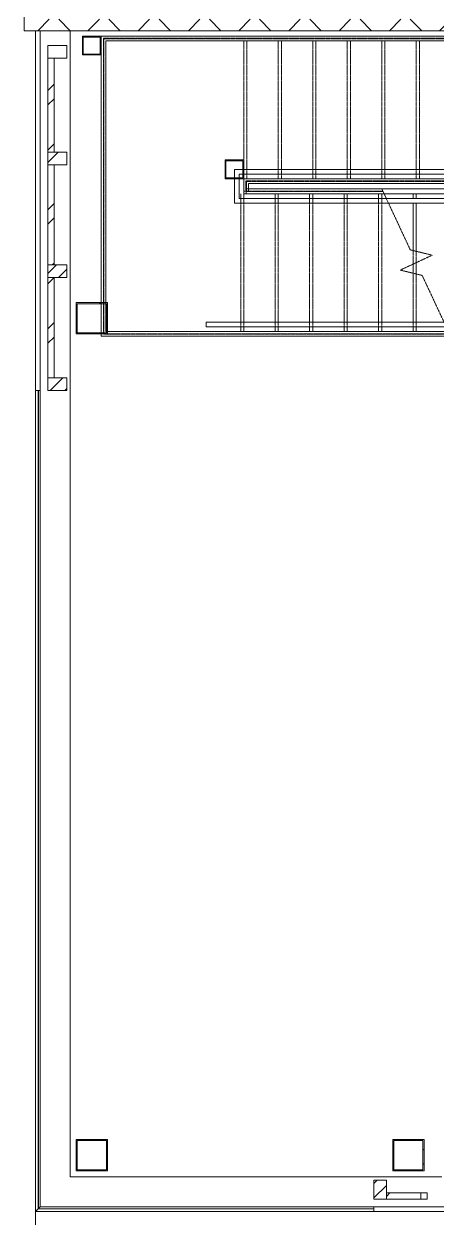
# Model space of a CAD drawing. Header units: inches. Extents: x -449 to 330, y -482 to 598.
# Drawn here: x -394.1 to -262.4, y -482.3 to -99.2 of the extents above; entities that cross this region are included whole.
import ezdxf

# ---------------------------------------------------------------- set-up
doc = ezdxf.new("R2010")
doc.units = ezdxf.units.IN
doc.header["$MEASUREMENT"] = 0
doc.linetypes.add('Overhead 1_16_', pattern=[0.101562, 0.0625, -0.039062])
for name, color, linetype, lineweight in [('A-FLOR-HRAL', 11, 'Continuous', 9), ('A-FLOR-HRAL-MBND', 5, 'Overhead 1_16_', 9), ('A-GENM', 13, 'Continuous', 9), ('A-GLAZ-CWMG', 51, 'Continuous', 9), ('A-WALL', 113, 'Continuous', 13), ('A-WALL-PATT', 111, 'Continuous', 13), ('S-COLS', 52, 'Continuous', 9), ('S-STRS', 31, 'Continuous', 9), ('S-STRS-MBND', 31, 'Overhead 1_16_', 9)]:
    doc.layers.add(name, color=color, linetype=linetype, lineweight=lineweight)
pattern_1 = [(45, (0, 0), (-8.01223, 8.01223), []), (135, (0, 0), (-8.01223, -8.01223), [])]
pattern_2 = [(45, (0, 0), (-9.50352, 9.50352), []), (45, (0, 14.4), (-9.50352, 9.50352), [])]

# ---------------------------------------------------------------- blocks, each defined once
blk = doc.blocks.new('HSS-Hollow Structural Section-Column - HSS10X10X3_8-V19-Test Fit - Second Floor Plan')
at = {"layer": 'S-COLS'}
h = blk.add_hatch(dxfattribs=at)
h.set_pattern_fill('FP_14', color=256, style=0, pattern_type=2)
h.set_pattern_definition([(135, (-193.044, 372.487), (-9.5035, -9.5035), []), (135, (-207.444, 372.487), (-9.5035, -9.5035), [])])
h.paths.add_polyline_path([(5, -5), (5, 5), (-5, 5), (-5, -5), (-4.005, -5)], flags=0)
h.paths.add_polyline_path([(4.651, 4.651), (4.651, -4.651), (-4.651, -4.651), (-4.651, 4.651)], flags=0)
for p, q in [((5, 5), (-5, 5)), ((-5, 5), (-5, -5)), ((-4.651, -4.651), (-4.651, 4.651)), ((-4.651, 4.651), (4.651, 4.651)), ((4.651, 4.651), (4.651, -4.651)), ((5, -5), (5, 5)), ((-5, -5), (5, -5)), ((4.651, -4.651), (-4.651, -4.651))]:
    blk.add_line(p, q, dxfattribs=at)
blk = doc.blocks.new('HSS-Hollow Structural Section-Column - HSS10X10X3_8-V20-Test Fit - Second Floor Plan')
at = {"layer": 'S-COLS'}
h = blk.add_hatch(dxfattribs=at)
h.set_pattern_fill('FP_15', color=256, style=0, pattern_type=2)
h.set_pattern_definition([(315, (460.044, -372.487), (9.50352, 9.50352), []), (315, (474.444, -372.487), (9.50352, 9.50352), [])])
h.paths.add_polyline_path([(-5, 5), (-5, -5), (5, -5), (5, 5), (-4.65, 5)], flags=0)
h.paths.add_polyline_path([(-4.65, 4.15), (-4.65, 4.65), (4.65, 4.65), (4.65, -4.65), (-4.65, -4.65), (-4.65, 0.51)], flags=0)
for p, q in [((5, 5), (-5, 5)), ((-5, 5), (-5, -5)), ((-4.65, -4.65), (-4.65, 4.65)), ((-4.65, 4.65), (4.65, 4.65)), ((4.65, 4.65), (4.65, -4.65)), ((5, -5), (5, 5)), ((-5, -5), (5, -5)), ((4.65, -4.65), (-4.65, -4.65))]:
    blk.add_line(p, q, dxfattribs=at)
blk = doc.blocks.new('HSS-Hollow Structural Section-Column - HSS10X10X3_8-764218-Test Fit - Second Floor Plan')
at = {"layer": 'S-COLS'}
h = blk.add_hatch(dxfattribs=at)
h.set_pattern_fill('FP_22', color=256, style=0, pattern_type=2)
h.set_pattern_definition([(315, (460.044, -271.487), (9.5035, 9.5035), []), (315, (474.444, -271.487), (9.5035, 9.5035), [])])
h.paths.add_polyline_path([(-5, -5), (5, -5), (5, 5), (-5, 5)], flags=0)
h.paths.add_polyline_path([(-4.651, -4.651), (-4.651, 4.651), (4.651, 4.651), (4.651, -4.651)], flags=0)
for p, q in [((5, 5), (-5, 5)), ((-5, 5), (-5, -5)), ((-4.651, -4.651), (-4.651, 4.651)), ((-4.651, 4.651), (4.651, 4.651)), ((4.651, 4.651), (4.651, -4.651)), ((5, -5), (5, 5)), ((-5, -5), (5, -5)), ((4.651, -4.651), (-4.651, -4.651))]:
    blk.add_line(p, q, dxfattribs=at)
blk = doc.blocks.new('HSS-Hollow Structural Section-Column - HSS6X6X5_16-1151412-Test Fit - Second Floor Plan')
at = {"layer": 'S-COLS'}
h = blk.add_hatch(dxfattribs=at)
h.set_pattern_fill('FP_26', color=256, style=0, pattern_type=2)
h.set_pattern_definition([(45, (372.487, 106.044), (-9.5035, 9.5035), []), (45, (372.487, 120.444), (-9.5035, 9.5035), [])])
h.paths.add_polyline_path([(-2.709, -3), (3, -3), (3, 3), (-3, 3), (-3, -3)], flags=0)
h.paths.add_polyline_path([(-2.709, -2.709), (-2.709, 2.709), (2.709, 2.709), (2.709, -2.709), (-0.509, -2.709)], flags=0)
for p, q in [((3, 3), (-3, 3)), ((-3, 3), (-3, -3)), ((-2.709, -2.709), (-2.709, 2.709)), ((-2.709, 2.709), (2.709, 2.709)), ((2.709, 2.709), (2.709, -2.709)), ((3, -3), (3, 3)), ((-3, -3), (3, -3)), ((2.709, -2.709), (-2.709, -2.709))]:
    blk.add_line(p, q, dxfattribs=at)
blk = doc.blocks.new('Rectangular Mullion - 6_ x 4_  Tube Support-908400-Test Fit - Second Floor Plan')
at = {"layer": 'A-GLAZ-CWMG'}
h = blk.add_hatch(dxfattribs=at)
h.set_pattern_fill('FP_52', color=256, style=0, pattern_type=2)
h.set_pattern_definition([(225, (-282.487, -476.044), (9.5035, -9.5035), []), (225, (-282.487, -490.444), (9.5035, -9.5035), [])])
h.paths.add_polyline_path([(0, -2), (-4, -2), (-4, -8), (0, -8), (0, -5.97)], flags=0)
for p, q in [((0, -2), (-4, -2)), ((-4, -2), (-4, -8)), ((0, -8), (0, -2)), ((-4, -8), (0, -8))]:
    blk.add_line(p, q, dxfattribs=at)
blk = doc.blocks.new('Rectangular Mullion - 2_ x 2_ Tube Support-916371-Test Fit - Second Floor Plan')
at = {"layer": 'A-GLAZ-CWMG'}
h = blk.add_hatch(dxfattribs=at)
h.set_pattern_fill('FP_27', color=256, style=0, pattern_type=2)
h.set_pattern_definition(pattern_2)
h.paths.add_polyline_path([(-277.6, -474.04), (-267.49, -474.04), (-267.49, -472.04), (-278.49, -472.04), (-278.49, -474.04)], flags=0)
for p, q in [((-267.49, -472.04), (-278.49, -472.04)), ((-278.49, -472.04), (-278.49, -474.04)), ((-278.49, -474.04), (-267.49, -474.04)), ((-267.49, -474.04), (-267.49, -472.04))]:
    blk.add_line(p, q, dxfattribs=at)
blk = doc.blocks.new('Rectangular Mullion - 6_ x 4_  Tube Support-V103-Test Fit - Second Floor Plan')
at = {"layer": 'A-GLAZ-CWMG'}
h = blk.add_hatch(dxfattribs=at)
h.set_pattern_fill('FP_60', color=256, style=0, pattern_type=2)
h.set_pattern_definition([(225, (-216.044, -388.487), (9.5035, -9.5035), []), (225, (-230.444, -388.487), (9.5035, -9.5035), [])])
h.paths.add_polyline_path([(0, -2), (0, -8), (-4, -8), (-4, -2), (-0.24, -2)], flags=0)
for p, q in [((-4, -2), (0, -2)), ((-4, -8), (-4, -2)), ((0, -2), (0, -8)), ((0, -8), (-4, -8))]:
    blk.add_line(p, q, dxfattribs=at)
blk = doc.blocks.new('Rectangular Mullion - 6_ x 4_  Tube Support-V104-Test Fit - Second Floor Plan')
at = {"layer": 'A-GLAZ-CWMG'}
for p, q in [((0, -2), (-4, -2)), ((-4, -2), (-4, -8)), ((0, -8), (0, -2)), ((-4, -8), (0, -8))]:
    blk.add_line(p, q, dxfattribs=at)
blk = doc.blocks.new('Rectangular Mullion - 2_ x 2_ Tube Support-908380-Test Fit - Second Floor Plan')
at = {"layer": 'A-GLAZ-CWMG'}
h = blk.add_hatch(dxfattribs=at)
h.set_pattern_fill('FP_50', color=256, style=0, pattern_type=2)
h.set_pattern_definition(pattern_2)
h.paths.add_polyline_path([(-386.49, -140.04), (-384.49, -140.04), (-384.49, -110.04), (-386.49, -110.04), (-386.49, -135.51)], flags=0)
for p, q in [((-384.49, -110.04), (-386.49, -110.04)), ((-386.49, -110.04), (-386.49, -140.04)), ((-384.49, -140.04), (-384.49, -110.04)), ((-386.49, -140.04), (-384.49, -140.04))]:
    blk.add_line(p, q, dxfattribs=at)
blk = doc.blocks.new('Rectangular Mullion - 6_ x 4_  Tube Support-V105-Test Fit - Second Floor Plan')
at = {"layer": 'A-GLAZ-CWMG'}
h = blk.add_hatch(dxfattribs=at)
h.set_pattern_fill('FP_61', color=256, style=0, pattern_type=2)
h.set_pattern_definition([(225, (-142.044, -388.487), (9.5035, -9.5035), []), (225, (-156.444, -388.487), (9.5035, -9.5035), [])])
h.paths.add_polyline_path([(2, -2), (2, -8), (-2, -8), (-2, -2)], flags=0)
for p, q in [((-2, -2), (2, -2)), ((-2, -8), (-2, -2)), ((2, -2), (2, -8)), ((2, -8), (-2, -8))]:
    blk.add_line(p, q, dxfattribs=at)
blk = doc.blocks.new('Rectangular Mullion - 6_ x 4_  Tube Support-V106-Test Fit - Second Floor Plan')
at = {"layer": 'A-GLAZ-CWMG'}
h = blk.add_hatch(dxfattribs=at)
h.set_pattern_fill('FP_62', color=256, style=0, pattern_type=2)
h.set_pattern_definition([(225, (-178.044, -388.487), (9.5035, -9.5035), []), (225, (-192.444, -388.487), (9.5035, -9.5035), [])])
h.paths.add_polyline_path([(2, -2), (2, -8), (-2, -8), (-2, -2)], flags=0)
for p, q in [((-2, -2), (2, -2)), ((-2, -8), (-2, -2)), ((2, -2), (2, -8)), ((2, -8), (-2, -8))]:
    blk.add_line(p, q, dxfattribs=at)
blk = doc.blocks.new('Rectangular Mullion - 2_ x 2_ Tube Support-917440-Test Fit - Second Floor Plan')
at = {"layer": 'A-GLAZ-CWMG'}
for p, q in [((-2, -2), (0, -2)), ((-2, -4), (-2, -2)), ((0, -2), (0, -4)), ((0, -4), (-2, -4))]:
    blk.add_line(p, q, dxfattribs=at)
blk = doc.blocks.new('Corrugated Wall Panel - Corrugated Wall Panel-1604849-Test Fit - Second Floor Plan')
at = {"layer": 'A-GENM'}
for p, q in [((-390.45, -101.29), (-390.49, -101.29)), ((-390.49, -101.29), (-390.49, -216.04)), ((-390.45, -216.04), (-390.45, -101.29)), ((-388.99, -216.04), (-388.99, -101.29)), ((-390.49, -478.04), (-390.49, -216.04)), ((-390.49, -216.04), (-390.45, -216.04)), ((-390.45, -216.04), (-388.99, -216.04)), ((-389.62, -477.17), (-389.62, -216.04)), ((-389.54, -216.04), (-389.54, -477.1)), ((-390.49, -478.04), (-389.62, -477.17)), ((-390.49, -478.04), (-390.49, -482.29)), ((-282.49, -478.04), (-390.49, -478.04)), ((-282.49, -477.17), (-389.62, -477.17)), ((-388.99, -476.54), (-389.54, -477.1)), ((-389.54, -477.1), (-282.49, -477.1)), ((-282.49, -476.54), (-282.49, -478)), ((319.51, -476.54), (-282.49, -476.54)), ((329.47, -478), (-282.49, -478)), ((-282.49, -478), (-282.49, -478.04)), ((-282.49, -478.04), (329.51, -478.04))]:
    blk.add_line(p, q, dxfattribs=at)
blk = doc.blocks.new('Rectangular Mullion - 2_ x 2_ Tube Support-V130-Test Fit - Second Floor Plan')
at = {"layer": 'A-GLAZ-CWMG'}
h = blk.add_hatch(dxfattribs=at)
h.set_pattern_fill('FP_27', color=256, style=0, pattern_type=2)
h.set_pattern_definition(pattern_2)
h.paths.add_polyline_path([(-386.49, -176.04), (-384.49, -176.04), (-384.49, -144.04), (-386.49, -144.04), (-386.49, -175.66)], flags=0)
for p, q in [((-384.49, -144.04), (-386.49, -144.04)), ((-386.49, -144.04), (-386.49, -176.04)), ((-384.49, -176.04), (-384.49, -144.04)), ((-386.49, -176.04), (-384.49, -176.04))]:
    blk.add_line(p, q, dxfattribs=at)
blk = doc.blocks.new('Rectangular Mullion - 2_ x 2_ Tube Support-V131-Test Fit - Second Floor Plan')
at = {"layer": 'A-GLAZ-CWMG'}
h = blk.add_hatch(dxfattribs=at)
h.set_pattern_fill('FP_50', color=256, style=0, pattern_type=2)
h.set_pattern_definition(pattern_2)
h.paths.add_polyline_path([(-386.49, -212.04), (-384.49, -212.04), (-384.49, -180.04), (-386.49, -180.04), (-386.49, -209.11)], flags=0)
for p, q in [((-384.49, -180.04), (-386.49, -180.04)), ((-386.49, -180.04), (-386.49, -212.04)), ((-384.49, -212.04), (-384.49, -180.04)), ((-386.49, -212.04), (-384.49, -212.04))]:
    blk.add_line(p, q, dxfattribs=at)
blk = doc.blocks.new('Railing - Railing-1622970-Test Fit - Second Floor Plan')
at = {"layer": 'A-FLOR-HRAL-MBND'}
for p, q in [((-165.3, -101.29), (-165.17, -101.29)), ((-165.3, -101.29), (-165.3, -149.23)), ((-165.3, -101.29), (-165.17, -101.29)), ((-165.3, -101.29), (-165.3, -149.23)), ((-165.3, -101.29), (-165.17, -101.29)), ((-165.3, -101.29), (-165.3, -149.23)), ((-165.3, -101.29), (-165.17, -101.29)), ((-165.3, -101.29), (-165.3, -149.23)), ((-165.3, -101.29), (-165.17, -101.29)), ((-165.3, -101.29), (-165.3, -149.23)), ((-165.3, -101.29), (-165.17, -101.29)), ((-165.3, -101.29), (-165.3, -149.23)), ((-165.3, -101.29), (-165.17, -101.29)), ((-165.3, -101.29), (-165.3, -149.23)), ((-165.3, -101.29), (-165.17, -101.29)), ((-165.3, -101.29), (-165.3, -149.23)), ((-165.3, -101.29), (-165.17, -101.29)), ((-165.3, -101.29), (-165.3, -149.23)), ((-165.3, -101.29), (-165.17, -101.29)), ((-165.3, -101.29), (-165.3, -149.23)), ((-165.3, -101.29), (-165.17, -101.29)), ((-165.3, -101.29), (-165.3, -149.23)), ((-165.3, -101.29), (-165.17, -101.29)), ((-165.3, -101.29), (-165.3, -149.23)), ((-165.17, -101.29), (-165.17, -149.36)), ((-165.17, -101.29), (-165.17, -149.36)), ((-165.17, -101.29), (-165.17, -149.36)), ((-165.17, -101.29), (-165.17, -149.36)), ((-165.17, -101.29), (-165.17, -149.36)), ((-165.17, -101.29), (-165.17, -149.36)), ((-165.17, -101.29), (-165.17, -149.36)), ((-165.17, -101.29), (-165.17, -149.36)), ((-165.17, -101.29), (-165.17, -149.36)), ((-165.17, -101.29), (-165.17, -149.36)), ((-165.17, -101.29), (-165.17, -149.36)), ((-165.17, -101.29), (-165.17, -149.36)), ((-323.3, -149.23), (-323.3, -152.61)), ((-213.99, -149.23), (-323.3, -149.23)), ((-323.3, -149.23), (-323.3, -152.61)), ((-213.99, -149.23), (-323.3, -149.23)), ((-323.3, -149.23), (-323.3, -152.61)), ((-213.99, -149.23), (-323.3, -149.23)), ((-323.3, -149.23), (-323.3, -152.61)), ((-213.99, -149.23), (-323.3, -149.23)), ((-323.3, -149.23), (-323.3, -152.61)), ((-213.99, -149.23), (-323.3, -149.23)), ((-323.3, -149.23), (-323.3, -152.61)), ((-213.99, -149.23), (-323.3, -149.23)), ((-323.3, -149.23), (-323.3, -152.61)), ((-213.99, -149.23), (-323.3, -149.23)), ((-323.3, -149.23), (-323.3, -152.61)), ((-213.99, -149.23), (-323.3, -149.23)), ((-323.3, -149.23), (-323.3, -152.61)), ((-213.99, -149.23), (-323.3, -149.23)), ((-323.3, -149.23), (-323.3, -152.61)), ((-213.99, -149.23), (-323.3, -149.23)), ((-323.3, -149.23), (-323.3, -152.61)), ((-213.99, -149.23), (-323.3, -149.23)), ((-323.3, -149.23), (-323.3, -152.61)), ((-213.99, -149.23), (-323.3, -149.23)), ((-323.17, -149.36), (-323.17, -152.48)), ((-213.99, -149.36), (-323.17, -149.36)), ((-323.17, -149.36), (-323.17, -152.48)), ((-213.99, -149.36), (-323.17, -149.36)), ((-323.17, -149.36), (-323.17, -152.48)), ((-213.99, -149.36), (-323.17, -149.36)), ((-323.17, -149.36), (-323.17, -152.48)), ((-213.99, -149.36), (-323.17, -149.36)), ((-323.17, -149.36), (-323.17, -152.48)), ((-213.99, -149.36), (-323.17, -149.36)), ((-323.17, -149.36), (-323.17, -152.48)), ((-213.99, -149.36), (-323.17, -149.36)), ((-323.17, -149.36), (-323.17, -152.48)), ((-213.99, -149.36), (-323.17, -149.36)), ((-323.17, -149.36), (-323.17, -152.48)), ((-213.99, -149.36), (-323.17, -149.36)), ((-323.17, -149.36), (-323.17, -152.48)), ((-213.99, -149.36), (-323.17, -149.36)), ((-323.17, -149.36), (-323.17, -152.48)), ((-213.99, -149.36), (-323.17, -149.36)), ((-323.17, -149.36), (-323.17, -152.48)), ((-213.99, -149.36), (-323.17, -149.36)), ((-323.17, -149.36), (-323.17, -152.48)), ((-213.99, -149.36), (-323.17, -149.36)), ((-165.3, -149.23), (-213.99, -149.23)), ((-165.3, -149.23), (-213.99, -149.23)), ((-165.3, -149.23), (-213.99, -149.23)), ((-165.3, -149.23), (-213.99, -149.23)), ((-165.3, -149.23), (-213.99, -149.23)), ((-165.3, -149.23), (-213.99, -149.23)), ((-165.3, -149.23), (-213.99, -149.23)), ((-165.3, -149.23), (-213.99, -149.23)), ((-165.3, -149.23), (-213.99, -149.23)), ((-165.3, -149.23), (-213.99, -149.23)), ((-165.3, -149.23), (-213.99, -149.23)), ((-165.3, -149.23), (-213.99, -149.23)), ((-165.17, -149.36), (-213.99, -149.36)), ((-165.17, -149.36), (-213.99, -149.36)), ((-165.17, -149.36), (-213.99, -149.36)), ((-165.17, -149.36), (-213.99, -149.36)), ((-165.17, -149.36), (-213.99, -149.36)), ((-165.17, -149.36), (-213.99, -149.36)), ((-165.17, -149.36), (-213.99, -149.36)), ((-165.17, -149.36), (-213.99, -149.36)), ((-165.17, -149.36), (-213.99, -149.36)), ((-165.17, -149.36), (-213.99, -149.36)), ((-165.17, -149.36), (-213.99, -149.36)), ((-165.17, -149.36), (-213.99, -149.36)), ((-323.3, -152.61), (-279.57, -152.61)), ((-323.3, -152.61), (-279.57, -152.61)), ((-323.3, -152.61), (-279.57, -152.61)), ((-323.3, -152.61), (-279.57, -152.61)), ((-323.3, -152.61), (-279.57, -152.61)), ((-323.3, -152.61), (-279.57, -152.61)), ((-323.3, -152.61), (-279.57, -152.61)), ((-323.3, -152.61), (-279.57, -152.61)), ((-323.3, -152.61), (-279.57, -152.61)), ((-323.3, -152.61), (-279.57, -152.61)), ((-323.3, -152.61), (-279.57, -152.61)), ((-323.3, -152.61), (-279.57, -152.61)), ((-323.17, -152.48), (-279.62, -152.48)), ((-323.17, -152.48), (-279.62, -152.48)), ((-323.17, -152.48), (-279.62, -152.48)), ((-323.17, -152.48), (-279.62, -152.48)), ((-323.17, -152.48), (-279.62, -152.48)), ((-323.17, -152.48), (-279.62, -152.48)), ((-323.17, -152.48), (-279.62, -152.48)), ((-323.17, -152.48), (-279.62, -152.48)), ((-323.17, -152.48), (-279.62, -152.48)), ((-323.17, -152.48), (-279.62, -152.48)), ((-323.17, -152.48), (-279.62, -152.48)), ((-323.17, -152.48), (-279.62, -152.48))]:
    blk.add_line(p, q, dxfattribs=at)
blk = doc.blocks.new('Top Rail Type - Top Rail_Internal_-1623185-Test Fit - Second Floor Plan')
at = {"layer": 'A-FLOR-HRAL'}
for p, q in [((-165.99, -101.29), (-164.49, -101.29)), ((-165.99, -148.54), (-165.99, -101.29)), ((-164.49, -150.04), (-164.49, -101.29)), ((-323.99, -148.54), (-213.99, -148.54)), ((-323.99, -152.54), (-323.99, -148.54)), ((-213.99, -148.54), (-165.99, -148.54)), ((-323.99, -152.54), (-322.49, -152.54)), ((-323.24, -153.29), (-323.24, -151.79)), ((-279.95, -151.79), (-323.24, -151.79)), ((-322.49, -150.04), (-213.99, -150.04)), ((-322.49, -152.54), (-322.49, -150.04)), ((-279.95, -151.79), (-279.25, -153.29)), ((-224.99, -151.79), (-279.95, -151.79)), ((-224.99, -153.29), (-224.99, -151.79)), ((-213.99, -150.04), (-164.49, -150.04)), ((-279.25, -153.29), (-323.24, -153.29)), ((-224.99, -153.29), (-279.25, -153.29))]:
    blk.add_line(p, q, dxfattribs=at)
blk = doc.blocks.new('Railing - Railing-1626686-Test Fit - Second Floor Plan')
at = {"layer": 'A-FLOR-HRAL-MBND'}
for p, q in [((-214.8, -101.29), (-214.67, -101.29)), ((-214.8, -103.73), (-214.8, -101.29)), ((-214.8, -101.29), (-214.67, -101.29)), ((-214.8, -103.73), (-214.8, -101.29)), ((-214.8, -101.29), (-214.67, -101.29)), ((-214.8, -103.73), (-214.8, -101.29)), ((-214.8, -101.29), (-214.67, -101.29)), ((-214.8, -103.73), (-214.8, -101.29)), ((-214.8, -101.29), (-214.67, -101.29)), ((-214.8, -103.73), (-214.8, -101.29)), ((-214.8, -101.29), (-214.67, -101.29)), ((-214.8, -103.73), (-214.8, -101.29)), ((-214.8, -101.29), (-214.67, -101.29)), ((-214.8, -103.73), (-214.8, -101.29)), ((-214.8, -101.29), (-214.67, -101.29)), ((-214.8, -103.73), (-214.8, -101.29)), ((-214.8, -101.29), (-214.67, -101.29)), ((-214.8, -103.73), (-214.8, -101.29)), ((-214.8, -101.29), (-214.67, -101.29)), ((-214.8, -103.73), (-214.8, -101.29)), ((-214.8, -101.29), (-214.67, -101.29)), ((-214.8, -103.73), (-214.8, -101.29)), ((-214.8, -101.29), (-214.67, -101.29)), ((-214.8, -103.73), (-214.8, -101.29)), ((-214.67, -103.86), (-214.67, -101.29)), ((-214.67, -103.86), (-214.67, -101.29)), ((-214.67, -103.86), (-214.67, -101.29)), ((-214.67, -103.86), (-214.67, -101.29)), ((-214.67, -103.86), (-214.67, -101.29)), ((-214.67, -103.86), (-214.67, -101.29)), ((-214.67, -103.86), (-214.67, -101.29)), ((-214.67, -103.86), (-214.67, -101.29)), ((-214.67, -103.86), (-214.67, -101.29)), ((-214.67, -103.86), (-214.67, -101.29)), ((-214.67, -103.86), (-214.67, -101.29)), ((-214.67, -103.86), (-214.67, -101.29)), ((-368.8, -103.73), (-334.99, -103.73)), ((-368.8, -198.11), (-368.8, -103.73)), ((-368.8, -103.73), (-334.99, -103.73)), ((-368.8, -198.11), (-368.8, -103.73)), ((-368.8, -103.73), (-334.99, -103.73)), ((-368.8, -198.11), (-368.8, -103.73)), ((-368.8, -103.73), (-334.99, -103.73)), ((-368.8, -198.11), (-368.8, -103.73)), ((-368.8, -103.73), (-334.99, -103.73)), ((-368.8, -198.11), (-368.8, -103.73)), ((-368.8, -103.73), (-334.99, -103.73)), ((-368.8, -198.11), (-368.8, -103.73)), ((-368.8, -103.73), (-334.99, -103.73)), ((-368.8, -198.11), (-368.8, -103.73)), ((-368.8, -103.73), (-334.99, -103.73)), ((-368.8, -198.11), (-368.8, -103.73)), ((-368.8, -103.73), (-334.99, -103.73)), ((-368.8, -198.11), (-368.8, -103.73)), ((-368.8, -103.73), (-334.99, -103.73)), ((-368.8, -198.11), (-368.8, -103.73)), ((-368.8, -103.73), (-334.99, -103.73)), ((-368.8, -198.11), (-368.8, -103.73)), ((-368.8, -103.73), (-334.99, -103.73)), ((-368.8, -198.11), (-368.8, -103.73)), ((-368.67, -103.86), (-334.99, -103.86)), ((-368.67, -197.98), (-368.67, -103.86)), ((-368.67, -103.86), (-334.99, -103.86)), ((-368.67, -197.98), (-368.67, -103.86)), ((-368.67, -103.86), (-334.99, -103.86)), ((-368.67, -197.98), (-368.67, -103.86)), ((-368.67, -103.86), (-334.99, -103.86)), ((-368.67, -197.98), (-368.67, -103.86)), ((-368.67, -103.86), (-334.99, -103.86)), ((-368.67, -197.98), (-368.67, -103.86)), ((-368.67, -103.86), (-334.99, -103.86)), ((-368.67, -197.98), (-368.67, -103.86)), ((-368.67, -103.86), (-334.99, -103.86)), ((-368.67, -197.98), (-368.67, -103.86)), ((-368.67, -103.86), (-334.99, -103.86)), ((-368.67, -197.98), (-368.67, -103.86)), ((-368.67, -103.86), (-334.99, -103.86)), ((-368.67, -197.98), (-368.67, -103.86)), ((-368.67, -103.86), (-334.99, -103.86)), ((-368.67, -197.98), (-368.67, -103.86)), ((-368.67, -103.86), (-334.99, -103.86)), ((-368.67, -197.98), (-368.67, -103.86)), ((-368.67, -103.86), (-334.99, -103.86)), ((-368.67, -197.98), (-368.67, -103.86)), ((-334.99, -103.73), (-214.8, -103.73)), ((-334.99, -103.73), (-214.8, -103.73)), ((-334.99, -103.73), (-214.8, -103.73)), ((-334.99, -103.73), (-214.8, -103.73)), ((-334.99, -103.73), (-214.8, -103.73)), ((-334.99, -103.73), (-214.8, -103.73)), ((-334.99, -103.73), (-214.8, -103.73)), ((-334.99, -103.73), (-214.8, -103.73)), ((-334.99, -103.73), (-214.8, -103.73)), ((-334.99, -103.73), (-214.8, -103.73)), ((-334.99, -103.73), (-214.8, -103.73)), ((-334.99, -103.73), (-214.8, -103.73)), ((-334.99, -103.86), (-214.67, -103.86)), ((-334.99, -103.86), (-214.67, -103.86)), ((-334.99, -103.86), (-214.67, -103.86)), ((-334.99, -103.86), (-214.67, -103.86)), ((-334.99, -103.86), (-214.67, -103.86)), ((-334.99, -103.86), (-214.67, -103.86)), ((-334.99, -103.86), (-214.67, -103.86)), ((-334.99, -103.86), (-214.67, -103.86)), ((-334.99, -103.86), (-214.67, -103.86)), ((-334.99, -103.86), (-214.67, -103.86)), ((-334.99, -103.86), (-214.67, -103.86)), ((-334.99, -103.86), (-214.67, -103.86)), ((-323.99, -198.11), (-368.8, -198.11)), ((-323.99, -198.11), (-368.8, -198.11)), ((-323.99, -198.11), (-368.8, -198.11)), ((-323.99, -198.11), (-368.8, -198.11)), ((-323.99, -198.11), (-368.8, -198.11)), ((-323.99, -198.11), (-368.8, -198.11)), ((-323.99, -198.11), (-368.8, -198.11)), ((-323.99, -198.11), (-368.8, -198.11)), ((-323.99, -198.11), (-368.8, -198.11)), ((-323.99, -198.11), (-368.8, -198.11)), ((-323.99, -198.11), (-368.8, -198.11)), ((-323.99, -198.11), (-368.8, -198.11)), ((-323.99, -197.98), (-368.67, -197.98)), ((-323.99, -197.98), (-368.67, -197.98)), ((-323.99, -197.98), (-368.67, -197.98)), ((-323.99, -197.98), (-368.67, -197.98)), ((-323.99, -197.98), (-368.67, -197.98)), ((-323.99, -197.98), (-368.67, -197.98)), ((-323.99, -197.98), (-368.67, -197.98)), ((-323.99, -197.98), (-368.67, -197.98)), ((-323.99, -197.98), (-368.67, -197.98)), ((-323.99, -197.98), (-368.67, -197.98)), ((-323.99, -197.98), (-368.67, -197.98)), ((-323.99, -197.98), (-368.67, -197.98)), ((-258.41, -197.98), (-323.99, -197.98)), ((-258.41, -197.98), (-323.99, -197.98)), ((-258.41, -197.98), (-323.99, -197.98)), ((-258.41, -197.98), (-323.99, -197.98)), ((-258.41, -197.98), (-323.99, -197.98)), ((-258.41, -197.98), (-323.99, -197.98)), ((-258.41, -197.98), (-323.99, -197.98)), ((-258.41, -197.98), (-323.99, -197.98)), ((-258.41, -197.98), (-323.99, -197.98)), ((-258.41, -197.98), (-323.99, -197.98)), ((-258.41, -197.98), (-323.99, -197.98)), ((-258.41, -197.98), (-323.99, -197.98)), ((-258.35, -198.11), (-323.99, -198.11)), ((-258.35, -198.11), (-323.99, -198.11)), ((-258.35, -198.11), (-323.99, -198.11)), ((-258.35, -198.11), (-323.99, -198.11)), ((-258.35, -198.11), (-323.99, -198.11)), ((-258.35, -198.11), (-323.99, -198.11)), ((-258.35, -198.11), (-323.99, -198.11)), ((-258.35, -198.11), (-323.99, -198.11)), ((-258.35, -198.11), (-323.99, -198.11)), ((-258.35, -198.11), (-323.99, -198.11)), ((-258.35, -198.11), (-323.99, -198.11)), ((-258.35, -198.11), (-323.99, -198.11))]:
    blk.add_line(p, q, dxfattribs=at)
blk = doc.blocks.new('Top Rail Type - Top Rail_Internal_-1626695-Test Fit - Second Floor Plan')
at = {"layer": 'A-FLOR-HRAL'}
for p, q in [((-369.49, -103.04), (-334.99, -103.04)), ((-369.49, -198.79), (-369.49, -103.04)), ((-334.99, -103.04), (-214.74, -103.04)), ((-215.49, -101.29), (-213.99, -101.29)), ((-215.49, -103.79), (-215.49, -101.29)), ((-214.74, -103.04), (-214.74, -104.54)), ((-213.99, -103.79), (-213.99, -101.29)), ((-367.99, -104.54), (-334.99, -104.54)), ((-367.99, -197.29), (-367.99, -104.54)), ((-334.99, -104.54), (-214.74, -104.54)), ((-215.49, -103.79), (-213.99, -103.79)), ((-323.99, -198.79), (-369.49, -198.79)), ((-323.99, -197.29), (-367.99, -197.29)), ((-258.73, -197.29), (-323.99, -197.29)), ((-258.03, -198.79), (-323.99, -198.79)), ((-258.73, -197.29), (-258.03, -198.79)), ((-224.99, -197.29), (-258.73, -197.29)), ((-224.99, -198.79), (-258.03, -198.79)), ((-224.99, -198.79), (-224.99, -197.29))]:
    blk.add_line(p, q, dxfattribs=at)
blk = doc.blocks.new('Handrail Type - Handrail_Internal_-V133-Test Fit - Second Floor Plan')
at = {"layer": 'A-FLOR-HRAL'}
for p, q in [((-335.99, -195.79), (-335.99, -194.29)), ((-323.99, -194.29), (-335.99, -194.29)), ((-260.13, -194.29), (-323.99, -194.29)), ((-260.13, -194.29), (-259.43, -195.79)), ((-224.99, -194.29), (-260.13, -194.29)), ((-214.68, -194.29), (-224.99, -194.29)), ((-213.88, -194.29), (-214.58, -194.29)), ((-213.88, -195.79), (-213.88, -194.29)), ((-323.99, -195.79), (-335.99, -195.79)), ((-259.43, -195.79), (-323.99, -195.79)), ((-224.99, -195.79), (-259.43, -195.79)), ((-213.88, -195.79), (-224.99, -195.79))]:
    blk.add_line(p, q, dxfattribs=at)
blk = doc.blocks.new('Handrail Type - Handrail_Internal_-V134-Test Fit - Second Floor Plan')
at = {"layer": 'A-FLOR-HRAL'}
for p, q in [((-326.99, -145.54), (-213.99, -145.54)), ((-326.99, -156.29), (-326.99, -145.54)), ((-213.99, -145.54), (-201.99, -145.54)), ((-201.99, -145.54), (-201.99, -147.04)), ((-325.49, -147.04), (-213.99, -147.04)), ((-325.49, -154.79), (-325.49, -147.04)), ((-213.99, -147.04), (-201.99, -147.04)), ((-323.99, -156.29), (-326.99, -156.29)), ((-323.99, -154.79), (-325.49, -154.79)), ((-278.55, -154.79), (-323.99, -154.79)), ((-277.85, -156.29), (-323.99, -156.29)), ((-278.55, -154.79), (-277.85, -156.29)), ((-224.99, -154.79), (-278.55, -154.79)), ((-224.99, -156.29), (-277.85, -156.29)), ((-213.88, -154.79), (-224.99, -154.79)), ((-214.68, -156.29), (-224.99, -156.29)), ((-213.88, -156.29), (-214.58, -156.29)), ((-213.88, -155.54), (-213.88, -154.79)), ((-213.88, -156.29), (-213.88, -155.58))]:
    blk.add_line(p, q, dxfattribs=at)
blk = doc.blocks.new('HSS-Hollow Structural Section-Column - HSS6X6X5_16-1717592-Test Fit - Second Floor Plan')
at = {"layer": 'S-COLS'}
h = blk.add_hatch(dxfattribs=at)
h.set_pattern_fill('FP_77', color=256, style=0, pattern_type=2)
h.set_pattern_definition([(45, (326.987, 145.544), (-9.5035, 9.5035), []), (45, (326.987, 159.944), (-9.5035, 9.5035), [])])
h.paths.add_polyline_path([(-1, -3), (3, -3), (3, 3), (-3, 3), (-3, -3), (-2.71, -3)], flags=0)
h.paths.add_polyline_path([(-0.71, -2.71), (-2.71, -2.71), (-2.71, 2.71), (2.71, 2.71), (2.71, -2.71), (0.98, -2.71)], flags=0)
for p, q in [((3, 3), (-3, 3)), ((-3, 3), (-3, -3)), ((-2.71, -2.71), (-2.71, 2.71)), ((-2.71, 2.71), (2.71, 2.71)), ((2.71, 2.71), (2.71, -2.71)), ((3, -3), (3, 3)), ((-3, -3), (3, -3)), ((2.71, -2.71), (-2.71, -2.71))]:
    blk.add_line(p, q, dxfattribs=at)
blk = doc.blocks.new('Hecht_PAD_AA-Arch_detached_rvt-1-Test Fit - Second Floor Plan')
at = {"layer": 'A-WALL-PATT'}
h = blk.add_hatch(dxfattribs=at)
h.set_pattern_fill('FP_3', color=256, style=0, pattern_type=2)
h.set_pattern_definition(pattern_1)
h.paths.add_polyline_path([(-391.17, -101.29), (-390.49, -101.29), (-390.49, -1.67), (-394.11, -1.67), (-394.11, -101.29)], flags=0)
h.paths.add_polyline_path([(-394.11, 257.58), (-390.49, 257.58), (-390.49, 322.33), (-379.99, 322.33), (-379.99, 324.52), (-381.3, 324.52), (-381.3, 325.96), (-394.11, 325.96), (-394.11, 268.71)], flags=0)
h = blk.add_hatch(dxfattribs=at)
h.set_pattern_fill('FP_3', color=256, style=0, pattern_type=2)
h.set_pattern_definition(pattern_1)
h.paths.add_polyline_path([(-342.68, -101.29), (-246.49, -101.29), (-246.49, -97.67), (-390.49, -97.67), (-390.45, -101.29), (-373, -101.29)], flags=0)
at = {"layer": 'A-WALL'}
for p, q in [((-394.11, -12.79), (-394.11, -101.29)), ((-394.11, -101.29), (-390.49, -101.29)), ((-390.49, -101.29), (-379.36, -101.29)), ((-379.36, -101.29), (-379.36, -466.92)), ((-379.36, -101.29), (-246.49, -101.29)), ((-388.99, -476.54), (-388.99, -216.04)), ((-379.36, -466.92), (-260.86, -466.92)), ((-388.99, -476.54), (-379.36, -476.54)), ((-282.49, -476.54), (-379.36, -476.54))]:
    blk.add_line(p, q, dxfattribs=at)
at = {"layer": 'S-STRS'}
for p, q in [((-269.99, -154.79), (-269.99, -153.29)), ((-269.99, -171.43), (-269.99, -156.29)), ((-268.99, -154.79), (-268.99, -153.29)), ((-268.99, -171.68), (-268.99, -156.29)), ((-269.99, -178.67), (-269.99, -175.76)), ((-268.99, -178.91), (-268.99, -175.29))]:
    blk.add_line(p, q, dxfattribs=at)
at = {"layer": 'S-STRS-MBND'}
for p, q in [((-369.49, -103.04), (-369.49, -198.79)), ((-334.77, -103.04), (-369.49, -103.04)), ((-334.77, -103.04), (-215.49, -103.04)), ((-367.99, -104.54), (-367.99, -197.29)), ((-334.77, -104.54), (-367.99, -104.54)), ((-334.77, -104.54), (-215.49, -104.54)), ((-323.99, -104.54), (-323.99, -148.54)), ((-322.99, -104.54), (-322.99, -148.54)), ((-312.99, -104.54), (-312.99, -148.54)), ((-311.99, -104.54), (-311.99, -148.54)), ((-301.99, -104.54), (-301.99, -148.54)), ((-300.99, -104.54), (-300.99, -148.54)), ((-290.99, -104.54), (-290.99, -148.54)), ((-289.99, -104.54), (-289.99, -148.54)), ((-279.99, -104.54), (-279.99, -148.54)), ((-278.99, -104.54), (-278.99, -148.54)), ((-268.99, -104.54), (-268.99, -148.54)), ((-267.99, -104.54), (-267.99, -148.54)), ((-323.99, -148.54), (-323.99, -150.04)), ((-323.99, -148.54), (-213.77, -148.54)), ((-323.99, -153.29), (-323.99, -150.04)), ((-322.49, -150.04), (-213.77, -150.04)), ((-322.49, -151.79), (-322.49, -150.04)), ((-279.95, -151.79), (-322.49, -151.79)), ((-324.99, -197.29), (-324.99, -153.29)), ((-323.99, -153.29), (-322.49, -153.29)), ((-323.99, -197.29), (-323.99, -153.29)), ((-322.49, -153.29), (-323.99, -153.29)), ((-279.25, -153.29), (-322.49, -153.29)), ((-313.99, -197.29), (-313.99, -153.29)), ((-312.99, -197.29), (-312.99, -153.29)), ((-302.99, -197.29), (-302.99, -153.29)), ((-301.99, -197.29), (-301.99, -153.29)), ((-291.99, -197.29), (-291.99, -153.29)), ((-290.99, -197.29), (-290.99, -153.29)), ((-280.99, -197.29), (-280.99, -153.29)), ((-279.99, -197.29), (-279.99, -153.29)), ((-279.25, -153.29), (-278.55, -154.79)), ((-277.85, -156.29), (-270.89, -171.22)), ((-270.89, -171.22), (-263.89, -172.92)), ((-269.99, -175.76), (-269.99, -171.43)), ((-268.99, -175.29), (-268.99, -171.68)), ((-263.89, -172.92), (-274.08, -177.67)), ((-274.08, -177.67), (-267.09, -179.37)), ((-269.99, -197.29), (-269.99, -178.67)), ((-268.99, -197.29), (-268.99, -178.91)), ((-267.09, -179.37), (-258.73, -197.29)), ((-369.49, -198.79), (-324.2, -198.79)), ((-367.99, -197.29), (-324.2, -197.29)), ((-258.73, -197.29), (-324.2, -197.29)), ((-258.03, -198.79), (-324.2, -198.79))]:
    blk.add_line(p, q, dxfattribs=at)
for name, p in [('Corrugated Wall Panel - Corrugated Wall Panel-1604849-Test Fit - Second Floor Plan', (0, 0)), ('HSS-Hollow Structural Section-Column - HSS6X6X5_16-1151412-Test Fit - Second Floor Plan', (-372.49, -106.04)), ('Top Rail Type - Top Rail_Internal_-1626695-Test Fit - Second Floor Plan', (0, 0)), ('Railing - Railing-1626686-Test Fit - Second Floor Plan', (0, 0)), ('Top Rail Type - Top Rail_Internal_-1623185-Test Fit - Second Floor Plan', (0, 0)), ('Railing - Railing-1622970-Test Fit - Second Floor Plan', (0, 0)), ('Rectangular Mullion - 2_ x 2_ Tube Support-908380-Test Fit - Second Floor Plan', (0, 0)), ('Rectangular Mullion - 2_ x 2_ Tube Support-V130-Test Fit - Second Floor Plan', (0, 0)), ('HSS-Hollow Structural Section-Column - HSS6X6X5_16-1717592-Test Fit - Second Floor Plan', (-326.99, -145.54)), ('Handrail Type - Handrail_Internal_-V134-Test Fit - Second Floor Plan', (0, 0)), ('Rectangular Mullion - 2_ x 2_ Tube Support-V131-Test Fit - Second Floor Plan', (0, 0)), ('Handrail Type - Handrail_Internal_-V133-Test Fit - Second Floor Plan', (0, 0)), ('Rectangular Mullion - 2_ x 2_ Tube Support-916371-Test Fit - Second Floor Plan', (0, 0))]:
    blk.add_blockref(name, p)
for name, p, rotation in [('Rectangular Mullion - 6_ x 4_  Tube Support-V104-Test Fit - Second Floor Plan', (-388.49, -106.04), 89.99999999999993), ('HSS-Hollow Structural Section-Column - HSS10X10X3_8-V19-Test Fit - Second Floor Plan', (-372.49, -193.04), 270.0000000000001), ('HSS-Hollow Structural Section-Column - HSS10X10X3_8-V20-Test Fit - Second Floor Plan', (-372.49, -460.04), 89.9999999999999), ('HSS-Hollow Structural Section-Column - HSS10X10X3_8-764218-Test Fit - Second Floor Plan', (-271.49, -460.04), 89.9999999999999), ('Rectangular Mullion - 6_ x 4_  Tube Support-908400-Test Fit - Second Floor Plan', (-282.49, -476.04), 180)]:
    blk.add_blockref(name, p, dxfattribs=dict(rotation=rotation))
at = {"extrusion": (0, 0, -1)}
for name, p, rotation in [('Rectangular Mullion - 6_ x 4_  Tube Support-V105-Test Fit - Second Floor Plan', (388.49, -142.04), 270.0000000000001), ('Rectangular Mullion - 6_ x 4_  Tube Support-V106-Test Fit - Second Floor Plan', (388.49, -178.04), 270.0000000000001), ('Rectangular Mullion - 6_ x 4_  Tube Support-V103-Test Fit - Second Floor Plan', (388.49, -216.04), 270.0000000000001), ('Rectangular Mullion - 2_ x 2_ Tube Support-917440-Test Fit - Second Floor Plan', (265.49, -476.04), 180)]:
    blk.add_blockref(name, p, dxfattribs=dict(at, rotation=rotation))

msp = doc.modelspace()

# ---------------------------------------------------------------- block references
msp.add_blockref('Hecht_PAD_AA-Arch_detached_rvt-1-Test Fit - Second Floor Plan', (0, 0))

doc.saveas('drawing.dxf')
